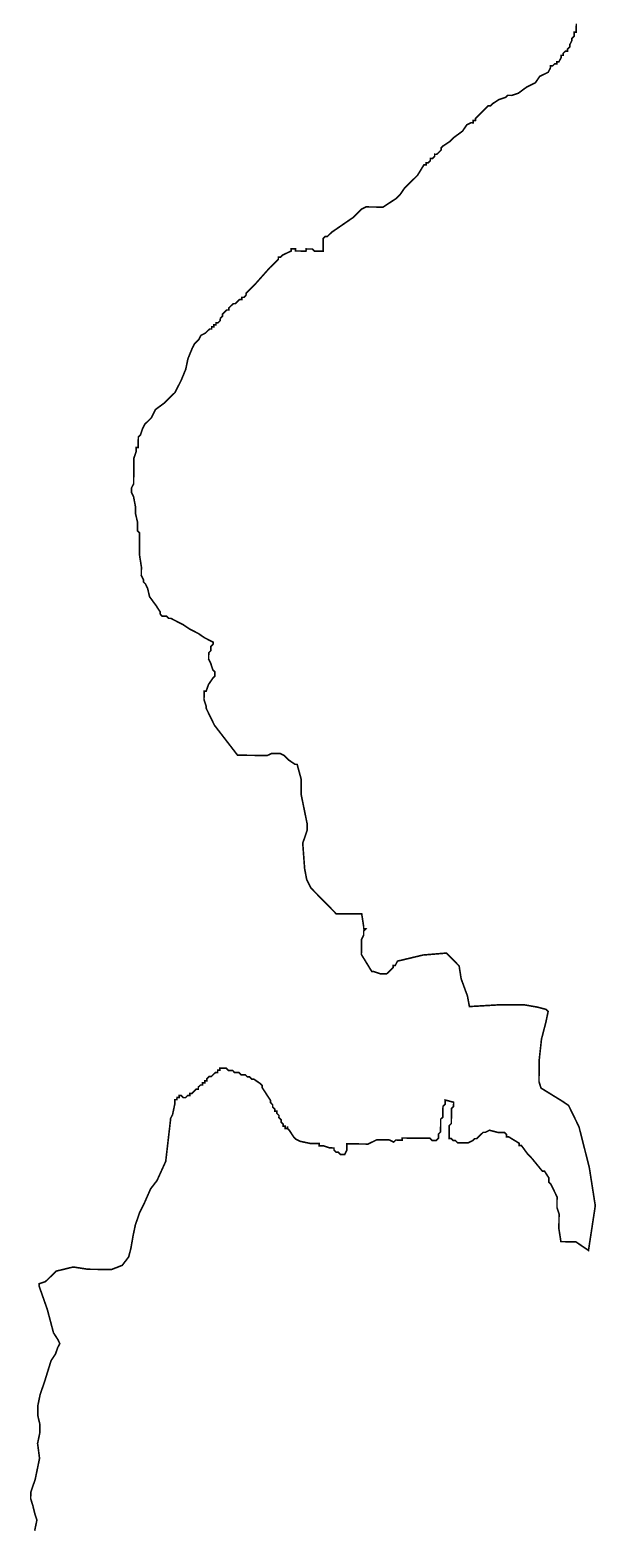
# Model space of a CAD drawing. Header units: metres. Extents: x 290190 to 339802, y 1811045 to 1991312.
# Drawn here: x 291294 to 292360, y 1985675 to 1988490 of the extents above; entities that cross this region are included whole.
import ezdxf

# ---------------------------------------------------------------- set-up
doc = ezdxf.new("R2010")
doc.units = ezdxf.units.M
doc.header["$MEASUREMENT"] = 0
doc.layers.add('HAZARDS LINE', color=1, linetype='Continuous')

msp = doc.modelspace()

# ---------------------------------------------------------------- linework, layer by layer
at = {"layer": 'HAZARDS LINE', "lineweight": 18}
msp.add_lwpolyline([(292322.7, 1988501.6, 3.01, 3.01, 0), (292322.5, 1988485.5, 3.01, 3.01, 0), (292318.5, 1988485.6, 3.01, 3.01, 0), (292318.5, 1988477.6, 3.01, 3.01, 0), (292314.4, 1988473.6, 3.01, 3.01, 0), (292314.4, 1988469.6, 3.01, 3.01, 0), (292310.3, 1988461.6, 3.01, 3.01, 0), (292310.3, 1988457.6, 3.01, 3.01, 0), (292306.2, 1988453.6, 3.01, 3.01, 0), (292306.2, 1988449.6, 3.01, 3.01, 0), (292302.2, 1988449.7, 3.01, 3.01, 0), (292298.1, 1988445.7, 3.01, 3.01, 0), (292298.1, 1988441.7, 3.01, 3.01, 0), (292294.1, 1988441.7, 3.01, 3.01, 0), (292294.1, 1988437.7, 3.01, 3.01, 0), (292290, 1988429.7, 3.01, 3.01, 0), (292286, 1988429.8, 3.01, 3.01, 0), (292285.9, 1988425.7, 3.01, 3.01, 0), (292281.9, 1988425.8, 3.01, 3.01, 0), (292277.9, 1988421.8, 3.01, 3.01, 0), (292273.9, 1988421.9, 3.01, 3.01, 0), (292273.8, 1988417.8, 3.01, 3.01, 0), (292269.7, 1988409.9, 3.01, 3.01, 0), (292253.6, 1988402, 3.01, 3.01, 0), (292245.5, 1988390, 3.01, 3.01, 0), (292229.4, 1988382.2, 3.01, 3.01, 0), (292213.3, 1988370.3, 3.01, 3.01, 0), (292201.2, 1988366.4, 3.01, 3.01, 0), (292193.2, 1988366.5, 3.01, 3.01, 0), (292189.2, 1988362.5, 3.01, 3.01, 0), (292177.1, 1988358.6, 3.01, 3.01, 0), (292165, 1988350.7, 3.01, 3.01, 0), (292161, 1988346.7, 3.01, 3.01, 0), (292156.9, 1988346.8, 3.01, 3.01, 0), (292144.8, 1988334.8, 3.01, 3.01, 0), (292136.7, 1988326.9, 3.01, 3.01, 0), (292132.7, 1988322.9, 3.01, 3.01, 0), (292132.6, 1988318.9, 3.01, 3.01, 0), (292128.6, 1988319, 3.01, 3.01, 0), (292128.6, 1988314.9, 3.01, 3.01, 0), (292124.6, 1988315, 3.01, 3.01, 0), (292116.5, 1988311, 3.01, 3.01, 0), (292108.4, 1988299.1, 3.01, 3.01, 0), (292092.3, 1988287.2, 3.01, 3.01, 0), (292084.2, 1988279.3, 3.01, 3.01, 0), (292072.1, 1988271.4, 3.01, 3.01, 0), (292068, 1988267.4, 3.01, 3.01, 0), (292068, 1988263.4, 3.01, 3.01, 0), (292064, 1988259.4, 3.01, 3.01, 0), (292059.9, 1988255.4, 3.01, 3.01, 0), (292055.9, 1988255.5, 3.01, 3.01, 0), (292055.9, 1988251.5, 3.01, 3.01, 0), (292051.8, 1988247.5, 3.01, 3.01, 0), (292047.8, 1988247.5, 3.01, 3.01, 0), (292047.8, 1988243.5, 3.01, 3.01, 0), (292043.7, 1988239.6, 3.01, 3.01, 0), (292039.7, 1988239.6, 3.01, 3.01, 0), (292039.7, 1988235.6, 3.01, 3.01, 0), (292035.7, 1988235.6, 3.01, 3.01, 0), (292023.5, 1988215.7, 3.01, 3.01, 0), (292019.4, 1988211.7, 3.01, 3.01, 0), (292007.3, 1988199.8, 3.01, 3.01, 0), (291999.2, 1988191.9, 3.01, 3.01, 0), (291991.1, 1988179.9, 3.01, 3.01, 0), (291983, 1988172, 3.01, 3.01, 0), (291958.8, 1988156.1, 3.01, 3.01, 0), (291926.7, 1988156.4, 3.01, 3.01, 0), (291918.7, 1988152.5, 3.01, 3.01, 0), (291902.5, 1988136.6, 3.01, 3.01, 0), (291862.2, 1988108.9, 3.01, 3.01, 0), (291858.1, 1988105, 3.01, 3.01, 0), (291854.1, 1988101, 3.01, 3.01, 0), (291850.1, 1988101, 3.01, 3.01, 0), (291846, 1988097, 3.01, 3.01, 0), (291845.8, 1988073, 3.01, 3.01, 0), (291829.8, 1988073.1, 3.01, 3.01, 0), (291825.8, 1988077.2, 3.01, 3.01, 0), (291813.8, 1988077.3, 3.01, 3.01, 0), (291813.7, 1988073.3, 3.01, 3.01, 0), (291793.7, 1988073.5, 3.01, 3.01, 0), (291793.7, 1988077.5, 3.01, 3.01, 0), (291785.7, 1988077.6, 3.01, 3.01, 0), (291785.7, 1988073.5, 3.01, 3.01, 0), (291769.6, 1988065.7, 3.01, 3.01, 0), (291765.5, 1988061.7, 3.01, 3.01, 0), (291761.5, 1988061.7, 3.01, 3.01, 0), (291761.5, 1988057.7, 3.01, 3.01, 0), (291745.3, 1988041.8, 3.01, 3.01, 0), (291717, 1988010, 3.01, 3.01, 0), (291700.8, 1987994.1, 3.01, 3.01, 0), (291700.7, 1987990.1, 3.01, 3.01, 0), (291696.7, 1987986.2, 3.01, 3.01, 0), (291692.7, 1987986.2, 3.01, 3.01, 0), (291692.7, 1987982.2, 3.01, 3.01, 0), (291688.7, 1987982.2, 3.01, 3.01, 0), (291684.6, 1987978.3, 3.01, 3.01, 0), (291680.6, 1987974.3, 3.01, 3.01, 0), (291676.6, 1987974.3, 3.01, 3.01, 0), (291672.5, 1987970.3, 3.01, 3.01, 0), (291668.5, 1987966.4, 3.01, 3.01, 0), (291668.4, 1987962.4, 3.01, 3.01, 0), (291664.4, 1987962.4, 3.01, 3.01, 0), (291660.4, 1987958.4, 3.01, 3.01, 0), (291656.3, 1987954.5, 3.01, 3.01, 0), (291656.3, 1987950.5, 3.01, 3.01, 0), (291652.3, 1987946.5, 3.01, 3.01, 0), (291652.2, 1987942.5, 3.01, 3.01, 0), (291648.2, 1987938.5, 3.01, 3.01, 0), (291644.2, 1987938.5, 3.01, 3.01, 0), (291644.1, 1987934.5, 3.01, 3.01, 0), (291640.1, 1987934.6, 3.01, 3.01, 0), (291640.1, 1987930.6, 3.01, 3.01, 0), (291636.1, 1987930.6, 3.01, 3.01, 0), (291636, 1987926.6, 3.01, 3.01, 0), (291632, 1987926.6, 3.01, 3.01, 0), (291628, 1987922.7, 3.01, 3.01, 0), (291623.9, 1987918.7, 3.01, 3.01, 0), (291615.9, 1987914.7, 3.01, 3.01, 0), (291611.8, 1987906.8, 3.01, 3.01, 0), (291603.7, 1987898.8, 3.01, 3.01, 0), (291599.6, 1987890.8, 3.01, 3.01, 0), (291591.4, 1987870.9, 3.01, 3.01, 0), (291587.2, 1987850.9, 3.01, 3.01, 0), (291579, 1987830.9, 3.01, 3.01, 0), (291575, 1987822.9, 3.01, 3.01, 0), (291566.8, 1987807, 3.01, 3.01, 0), (291558.7, 1987799, 3.01, 3.01, 0), (291546.6, 1987787.1, 3.01, 3.01, 0), (291530.4, 1987775.2, 3.01, 3.01, 0), (291522.3, 1987759.3, 3.01, 3.01, 0), (291514.2, 1987751.3, 3.01, 3.01, 0), (291510.1, 1987747.3, 3.01, 3.01, 0), (291506.1, 1987739.4, 3.01, 3.01, 0), (291501.9, 1987727.4, 3.01, 3.01, 0), (291497.9, 1987723.4, 3.01, 3.01, 0), (291497.7, 1987703.4, 3.01, 3.01, 0), (291493.7, 1987703.4, 3.01, 3.01, 0), (291493.6, 1987695.4, 3.01, 3.01, 0), (291489.5, 1987683.4, 3.01, 3.01, 0), (291489.1, 1987635.3, 3.01, 3.01, 0), (291485, 1987627.3, 3.01, 3.01, 0), (291484.9, 1987619.3, 3.01, 3.01, 0), (291488.9, 1987611.2, 3.01, 3.01, 0), (291492.7, 1987591.2, 3.01, 3.01, 0), (291492.6, 1987579.1, 3.01, 3.01, 0), (291496.4, 1987563.1, 3.01, 3.01, 0), (291496.3, 1987547, 3.01, 3.01, 0), (291500.3, 1987543, 3.01, 3.01, 0), (291499.9, 1987502.9, 3.01, 3.01, 0), (291503.7, 1987478.8, 3.01, 3.01, 0), (291503.5, 1987462.8, 3.01, 3.01, 0), (291507.5, 1987454.7, 3.01, 3.01, 0), (291507.4, 1987450.7, 3.01, 3.01, 0), (291511.4, 1987446.7, 3.01, 3.01, 0), (291515.3, 1987438.6, 3.01, 3.01, 0), (291519.2, 1987422.5, 3.01, 3.01, 0), (291531.1, 1987406.4, 3.01, 3.01, 0), (291539, 1987394.3, 3.01, 3.01, 0), (291538.9, 1987390.3, 3.01, 3.01, 0), (291542.9, 1987386.2, 3.01, 3.01, 0), (291550.9, 1987386.2, 3.01, 3.01, 0), (291554.9, 1987382.1, 3.01, 3.01, 0), (291558.9, 1987382.1, 3.01, 3.01, 0), (291566.9, 1987378, 3.01, 3.01, 0), (291574.9, 1987373.9, 3.01, 3.01, 0), (291582.8, 1987369.8, 3.01, 3.01, 0), (291594.8, 1987361.7, 3.01, 3.01, 0), (291610.7, 1987353.6, 3.01, 3.01, 0), (291622.7, 1987345.4, 3.01, 3.01, 0), (291638.7, 1987337.3, 3.01, 3.01, 0), (291638.6, 1987333.3, 3.01, 3.01, 0), (291634.6, 1987329.3, 3.01, 3.01, 0), (291634.5, 1987321.3, 3.01, 3.01, 0), (291630.5, 1987317.3, 3.01, 3.01, 0), (291630.3, 1987305.3, 3.01, 3.01, 0), (291634.3, 1987297.2, 3.01, 3.01, 0), (291638.2, 1987285.2, 3.01, 3.01, 0), (291642.2, 1987281.1, 3.01, 3.01, 0), (291642.1, 1987273.1, 3.01, 3.01, 0), (291638, 1987269.1, 3.01, 3.01, 0), (291629.9, 1987257.2, 3.01, 3.01, 0), (291625.8, 1987245.2, 3.01, 3.01, 0), (291621.8, 1987245.2, 3.01, 3.01, 0), (291621.6, 1987229.2, 3.01, 3.01, 0), (291625.5, 1987217.1, 3.01, 3.01, 0), (291625.5, 1987213.1, 3.01, 3.01, 0), (291641.2, 1987180.9, 3.01, 3.01, 0), (291684.8, 1987124.4, 3.01, 3.01, 0), (291740.9, 1987123.9, 3.01, 3.01, 0), (291749, 1987127.8, 3.01, 3.01, 0), (291765, 1987127.6, 3.01, 3.01, 0), (291773, 1987123.6, 3.01, 3.01, 0), (291777, 1987119.5, 3.01, 3.01, 0), (291780.9, 1987115.5, 3.01, 3.01, 0), (291792.9, 1987107.3, 3.01, 3.01, 0), (291796.9, 1987107.3, 3.01, 3.01, 0), (291804.6, 1987079.2, 3.01, 3.01, 0), (291804.4, 1987051.1, 3.01, 3.01, 0), (291815.9, 1986994.9, 3.01, 3.01, 0), (291815.8, 1986982.9, 3.01, 3.01, 0), (291811.7, 1986970.9, 3.01, 3.01, 0), (291807.5, 1986958.9, 3.01, 3.01, 0), (291811.1, 1986910.7, 3.01, 3.01, 0), (291814.9, 1986890.7, 3.01, 3.01, 0), (291822.8, 1986874.6, 3.01, 3.01, 0), (291870.5, 1986826, 3.01, 3.01, 0), (291918.6, 1986825.6, 3.01, 3.01, 0), (291922.3, 1986801.5, 3.01, 3.01, 0), (291922.3, 1986797.5, 3.01, 3.01, 0), (291926.3, 1986797.4, 3.01, 3.01, 0), (291922.3, 1986793.5, 3.01, 3.01, 0), (291922.2, 1986785.5, 3.01, 3.01, 0), (291918.1, 1986777.5, 3.01, 3.01, 0), (291917.9, 1986749.4, 3.01, 3.01, 0), (291937.6, 1986717.2, 3.01, 3.01, 0), (291941.6, 1986717.1, 3.01, 3.01, 0), (291953.6, 1986713, 3.01, 3.01, 0), (291965.6, 1986712.9, 3.01, 3.01, 0), (291977.8, 1986724.8, 3.01, 3.01, 0), (291977.8, 1986728.8, 3.01, 3.01, 0), (291981.8, 1986728.8, 3.01, 3.01, 0), (291985.9, 1986736.8, 3.01, 3.01, 0), (292034.1, 1986748.3, 3.01, 3.01, 0), (292078.2, 1986752, 3.01, 3.01, 0), (292102, 1986727.7, 3.01, 3.01, 0), (292105.8, 1986703.6, 3.01, 3.01, 0), (292117.6, 1986671.4, 3.01, 3.01, 0), (292121.4, 1986651.3, 3.01, 3.01, 0), (292181.5, 1986654.8, 3.01, 3.01, 0), (292225.6, 1986654.4, 3.01, 3.01, 0), (292249.6, 1986650.2, 3.01, 3.01, 0), (292265.6, 1986646, 3.01, 3.01, 0), (292269.6, 1986642, 3.01, 3.01, 0), (292265.4, 1986622, 3.01, 3.01, 0), (292257.1, 1986590, 3.01, 3.01, 0), (292252.7, 1986549.9, 3.01, 3.01, 0), (292252.4, 1986509.8, 3.01, 3.01, 0), (292256.3, 1986497.8, 3.01, 3.01, 0), (292296.1, 1986473.3, 3.01, 3.01, 0), (292308.1, 1986465.2, 3.01, 3.01, 0), (292327.7, 1986425, 3.01, 3.01, 0), (292347.1, 1986348.6, 3.01, 3.01, 0), (292358.4, 1986276.3, 3.01, 3.01, 0), (292345.6, 1986192.3, 3.01, 3.01, 0), (292321.7, 1986208.5, 3.01, 3.01, 0), (292293.7, 1986208.8, 3.01, 3.01, 0), (292289.9, 1986232.9, 3.01, 3.01, 0), (292290.2, 1986260.9, 3.01, 3.01, 0), (292286.3, 1986273, 3.01, 3.01, 0), (292286.4, 1986293, 3.01, 3.01, 0), (292282.5, 1986301.1, 3.01, 3.01, 0), (292278.6, 1986309.1, 3.01, 3.01, 0), (292274.6, 1986317.2, 3.01, 3.01, 0), (292270.7, 1986321.2, 3.01, 3.01, 0), (292270.7, 1986329.3, 3.01, 3.01, 0), (292262.8, 1986341.4, 3.01, 3.01, 0), (292258.8, 1986341.4, 3.01, 3.01, 0), (292239, 1986365.6, 3.01, 3.01, 0), (292235, 1986369.7, 3.01, 3.01, 0), (292231.1, 1986373.7, 3.01, 3.01, 0), (292219.2, 1986389.9, 3.01, 3.01, 0), (292215.2, 1986389.9, 3.01, 3.01, 0), (292215.2, 1986393.9, 3.01, 3.01, 0), (292195.3, 1986406.1, 3.01, 3.01, 0), (292191.3, 1986406.2, 3.01, 3.01, 0), (292191.3, 1986410.2, 3.01, 3.01, 0), (292187.3, 1986414.2, 3.01, 3.01, 0), (292175.3, 1986414.3, 3.01, 3.01, 0), (292159.3, 1986418.5, 3.01, 3.01, 0), (292151.3, 1986414.5, 3.01, 3.01, 0), (292147.3, 1986414.6, 3.01, 3.01, 0), (292135.1, 1986402.7, 3.01, 3.01, 0), (292131.1, 1986402.7, 3.01, 3.01, 0), (292127.1, 1986398.7, 3.01, 3.01, 0), (292119, 1986394.8, 3.01, 3.01, 0), (292099, 1986395, 3.01, 3.01, 0), (292095, 1986399, 3.01, 3.01, 0), (292091, 1986399.1, 3.01, 3.01, 0), (292087, 1986403.1, 3.01, 3.01, 0), (292083, 1986403.1, 3.01, 3.01, 0), (292083.3, 1986427.2, 3.01, 3.01, 0), (292087.3, 1986431.2, 3.01, 3.01, 0), (292087.6, 1986459.2, 3.01, 3.01, 0), (292091.6, 1986463.2, 3.01, 3.01, 0), (292091.7, 1986471.2, 3.01, 3.01, 0), (292075.7, 1986475.4, 3.01, 3.01, 0), (292075.6, 1986467.4, 3.01, 3.01, 0), (292071.6, 1986463.4, 3.01, 3.01, 0), (292071.4, 1986443.3, 3.01, 3.01, 0), (292067.3, 1986439.4, 3.01, 3.01, 0), (292067.1, 1986415.3, 3.01, 3.01, 0), (292063.1, 1986411.3, 3.01, 3.01, 0), (292063, 1986403.3, 3.01, 3.01, 0), (292058.9, 1986399.4, 3.01, 3.01, 0), (292050.9, 1986399.4, 3.01, 3.01, 0), (292047, 1986403.5, 3.01, 3.01, 0), (291994.9, 1986403.9, 3.01, 3.01, 0), (291994.8, 1986399.9, 3.01, 3.01, 0), (291982.8, 1986400.1, 3.01, 3.01, 0), (291978.8, 1986396.1, 3.01, 3.01, 0), (291970.8, 1986400.2, 3.01, 3.01, 0), (291946.7, 1986400.4, 3.01, 3.01, 0), (291930.6, 1986392.5, 3.01, 3.01, 0), (291890.5, 1986392.9, 3.01, 3.01, 0), (291890.4, 1986380.9, 3.01, 3.01, 0), (291886.4, 1986372.9, 3.01, 3.01, 0), (291878.3, 1986372.9, 3.01, 3.01, 0), (291874.4, 1986377, 3.01, 3.01, 0), (291870.4, 1986377, 3.01, 3.01, 0), (291866.4, 1986381.1, 3.01, 3.01, 0), (291866.4, 1986385.1, 3.01, 3.01, 0), (291858.4, 1986385.2, 3.01, 3.01, 0), (291846.4, 1986389.3, 3.01, 3.01, 0), (291838.4, 1986389.3, 3.01, 3.01, 0), (291838.4, 1986393.4, 3.01, 3.01, 0), (291822.4, 1986393.5, 3.01, 3.01, 0), (291802.4, 1986397.7, 3.01, 3.01, 0), (291794.4, 1986401.8, 3.01, 3.01, 0), (291790.5, 1986405.8, 3.01, 3.01, 0), (291782.6, 1986417.9, 3.01, 3.01, 0), (291778.6, 1986422, 3.01, 3.01, 0), (291778.6, 1986426, 3.01, 3.01, 0), (291778.6, 1986422, 3.01, 3.01, 0), (291774.6, 1986422, 3.01, 3.01, 0), (291774.6, 1986426, 3.01, 3.01, 0), (291770.6, 1986426, 3.01, 3.01, 0), (291770.6, 1986430.1, 3.01, 3.01, 0), (291766.7, 1986434.1, 3.01, 3.01, 0), (291766.7, 1986438.1, 3.01, 3.01, 0), (291762.7, 1986442.2, 3.01, 3.01, 0), (291762.8, 1986446.2, 3.01, 3.01, 0), (291758.8, 1986450.2, 3.01, 3.01, 0), (291758.8, 1986454.2, 3.01, 3.01, 0), (291754.8, 1986454.3, 3.01, 3.01, 0), (291754.9, 1986458.3, 3.01, 3.01, 0), (291750.9, 1986462.3, 3.01, 3.01, 0), (291750.9, 1986466.3, 3.01, 3.01, 0), (291747, 1986470.4, 3.01, 3.01, 0), (291747, 1986474.4, 3.01, 3.01, 0), (291731.2, 1986498.6, 3.01, 3.01, 0), (291731.2, 1986502.6, 3.01, 3.01, 0), (291727.2, 1986506.6, 3.01, 3.01, 0), (291715.3, 1986514.7, 3.01, 3.01, 0), (291711.3, 1986514.8, 3.01, 3.01, 0), (291707.3, 1986518.8, 3.01, 3.01, 0), (291703.3, 1986518.9, 3.01, 3.01, 0), (291699.3, 1986522.9, 3.01, 3.01, 0), (291691.3, 1986523, 3.01, 3.01, 0), (291687.4, 1986527, 3.01, 3.01, 0), (291679.3, 1986527.1, 3.01, 3.01, 0), (291675.4, 1986531.1, 3.01, 3.01, 0), (291667.4, 1986531.2, 3.01, 3.01, 0), (291663.4, 1986535.3, 3.01, 3.01, 0), (291651.4, 1986535.4, 3.01, 3.01, 0), (291651.3, 1986531.4, 3.01, 3.01, 0), (291647.3, 1986531.4, 3.01, 3.01, 0), (291647.3, 1986527.4, 3.01, 3.01, 0), (291643.3, 1986527.4, 3.01, 3.01, 0), (291639.2, 1986523.5, 3.01, 3.01, 0), (291635.2, 1986519.5, 3.01, 3.01, 0), (291631.2, 1986519.5, 3.01, 3.01, 0), (291627.1, 1986515.6, 3.01, 3.01, 0), (291627.1, 1986511.5, 3.01, 3.01, 0), (291623.1, 1986511.6, 3.01, 3.01, 0), (291623, 1986507.6, 3.01, 3.01, 0), (291619, 1986507.6, 3.01, 3.01, 0), (291619, 1986503.6, 3.01, 3.01, 0), (291615, 1986503.6, 3.01, 3.01, 0), (291610.9, 1986499.7, 3.01, 3.01, 0), (291610.9, 1986495.7, 3.01, 3.01, 0), (291606.9, 1986495.7, 3.01, 3.01, 0), (291598.8, 1986487.8, 3.01, 3.01, 0), (291594.8, 1986487.8, 3.01, 3.01, 0), (291594.8, 1986483.8, 3.01, 3.01, 0), (291590.8, 1986483.8, 3.01, 3.01, 0), (291586.7, 1986479.8, 3.01, 3.01, 0), (291582.7, 1986479.9, 3.01, 3.01, 0), (291578.7, 1986483.9, 3.01, 3.01, 0), (291574.7, 1986484, 3.01, 3.01, 0), (291574.7, 1986480, 3.01, 3.01, 0), (291570.7, 1986480, 3.01, 3.01, 0), (291570.6, 1986476, 3.01, 3.01, 0), (291566.6, 1986476, 3.01, 3.01, 0), (291566.6, 1986468, 3.01, 3.01, 0), (291562.4, 1986448, 3.01, 3.01, 0), (291558.3, 1986440, 3.01, 3.01, 0), (291558.3, 1986436, 3.01, 3.01, 0), (291549.5, 1986359.9, 3.01, 3.01, 0), (291533.2, 1986324, 3.01, 3.01, 0), (291521, 1986308.1, 3.01, 3.01, 0), (291508.7, 1986280.1, 3.01, 3.01, 0), (291500.6, 1986264.2, 3.01, 3.01, 0), (291492.3, 1986240.2, 3.01, 3.01, 0), (291488.1, 1986220.2, 3.01, 3.01, 0), (291483.9, 1986196.2, 3.01, 3.01, 0), (291479.8, 1986180.2, 3.01, 3.01, 0), (291467.6, 1986164.2, 3.01, 3.01, 0), (291447.5, 1986156.4, 3.01, 3.01, 0), (291403.4, 1986156.8, 3.01, 3.01, 0), (291375.4, 1986161.1, 3.01, 3.01, 0), (291343.2, 1986153.3, 3.01, 3.01, 0), (291327.1, 1986137.5, 3.01, 3.01, 0), (291323, 1986133.5, 3.01, 3.01, 0), (291311, 1986129.6, 3.01, 3.01, 0), (291310.9, 1986125.6, 3.01, 3.01, 0), (291326.5, 1986081.3, 3.01, 3.01, 0), (291338.2, 1986037.1, 3.01, 3.01, 0), (291346.1, 1986025, 3.01, 3.01, 0), (291350, 1986017, 3.01, 3.01, 0), (291345.9, 1986009, 3.01, 3.01, 0), (291341.8, 1985997, 3.01, 3.01, 0), (291333.7, 1985985.1, 3.01, 3.01, 0), (291321.3, 1985945.1, 3.01, 3.01, 0), (291313, 1985921.1, 3.01, 3.01, 0), (291308.9, 1985901.1, 3.01, 3.01, 0), (291308.7, 1985881.1, 3.01, 3.01, 0), (291312.5, 1985865, 3.01, 3.01, 0), (291312.4, 1985849, 3.01, 3.01, 0), (291308.2, 1985829, 3.01, 3.01, 0), (291311.9, 1985800.9, 3.01, 3.01, 0), (291303.6, 1985760.8, 3.01, 3.01, 0), (291299.4, 1985748.9, 3.01, 3.01, 0), (291295.3, 1985736.9, 3.01, 3.01, 0), (291295.2, 1985724.8, 3.01, 3.01, 0), (291299.1, 1985712.8, 3.01, 3.01, 0), (291303, 1985696.7, 3.01, 3.01, 0), (291306.9, 1985684.6, 3.01, 3.01, 0), (291302.7, 1985664.6, 3.01, 3.01, 0)], format="xyseb", dxfattribs=at)

doc.saveas('drawing.dxf')
